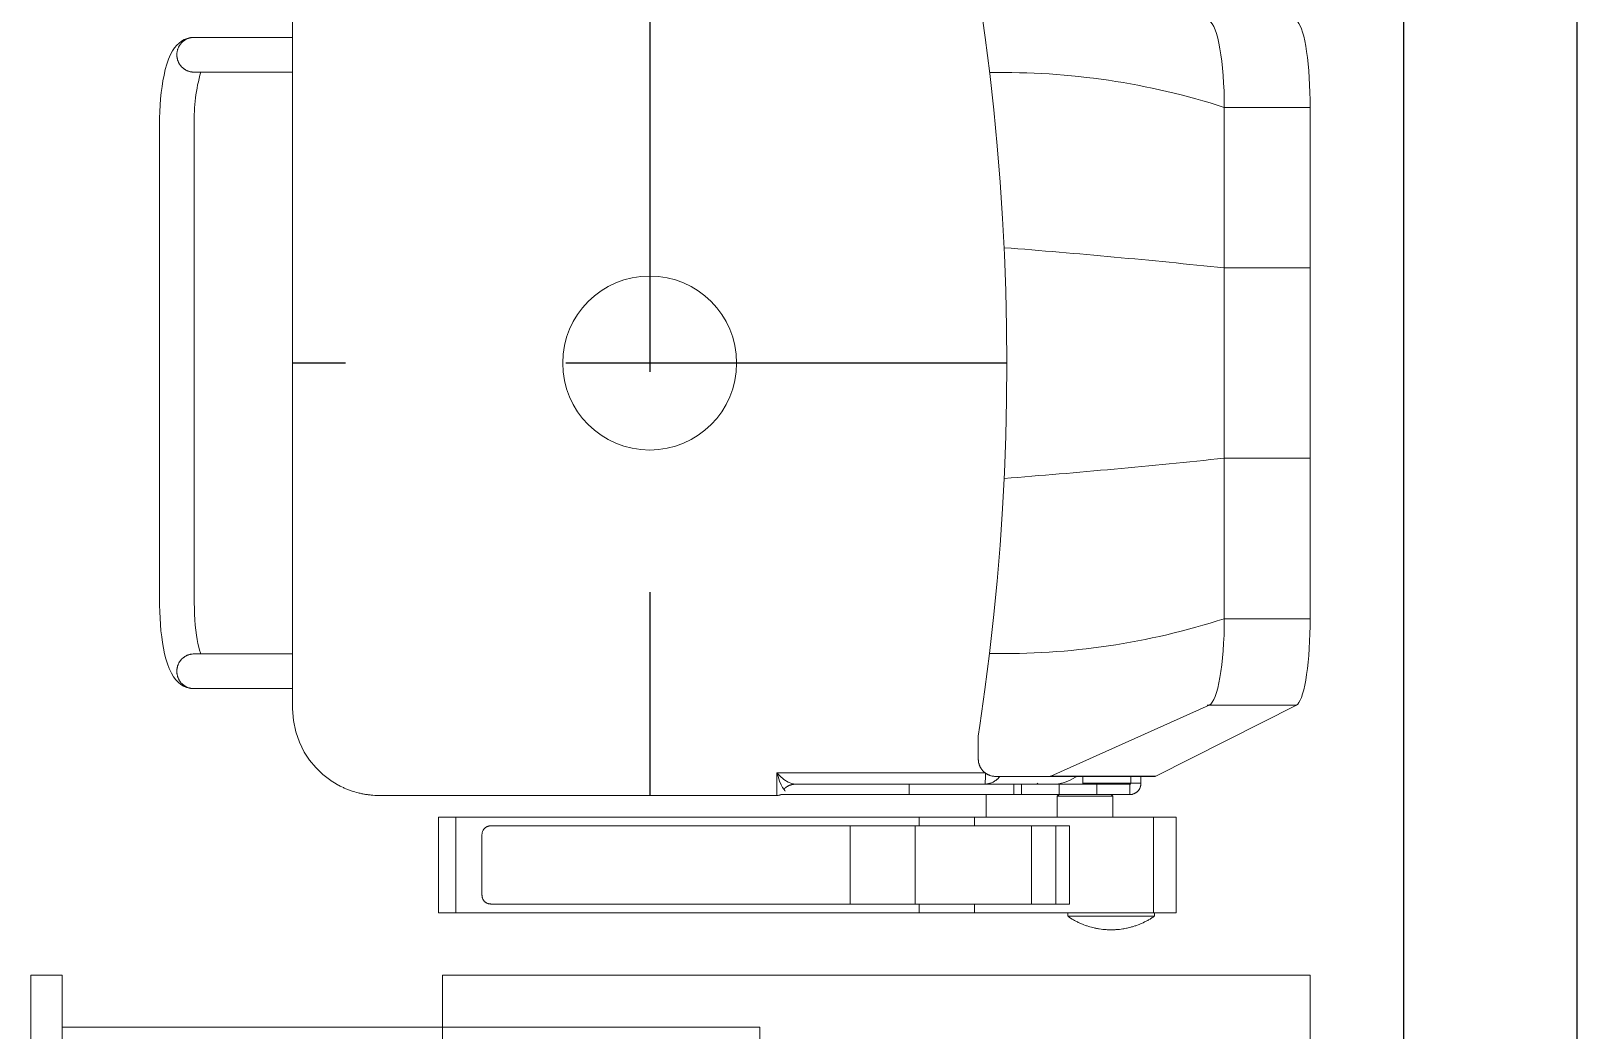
# Model space of a CAD drawing. Header units: millimetres. Extents: x 2137169 to 2150308, y 32445 to 49633.
# Drawn here: x 2143145 to 2144036, y 45721 to 46296 of the extents above; entities that cross this region are included whole.
import ezdxf

# ---------------------------------------------------------------- set-up
doc = ezdxf.new("R2010")
doc.units = ezdxf.units.MM
doc.header["$LTSCALE"] = 40
doc.linetypes.add('HIDDEN', pattern=[9.524999999999995, 6.349999999999998, -3.174999999999998])
for name, color, linetype, lineweight in [('LENS-FURNITURE', 13, 'Continuous', 9), ('LENS-PARTITION', 21, 'Continuous', 25), ('LK-FURNITURE', 13, 'Continuous', 9)]:
    doc.layers.add(name, color=color, linetype=linetype, lineweight=lineweight)

# ---------------------------------------------------------------- blocks, each defined once
blk = doc.blocks.new('TRIAL SET CABINET 633x500')
blk.add_circle((0, 0), 50.09224864585668)
at = {"layer": 'LENS-FURNITURE'}
blk.add_lwpolyline([(119.4230440827086, -352.4817388160154), (119.4230440827086, -985.4817388160156), (-380.5769559172913, -985.4817388160156), (-380.5769559172913, -352.4817388160154)], close=True, dxfattribs=at)
at = {"layer": 'LENS-FURNITURE', "color": 146, "true_color": 0x105689}
for points in [[(338.5359051078558, -352.4817388160154), (338.5359051078558, -985.4817388160156), (356.5359051078559, -985.4817388160156), (356.5359051078559, -352.4817388160154)], [(-63.4640948921442, -382.4817388160154), (-63.4640948921442, -394.4817388160154), (338.5359051078558, -394.4817388160154), (338.5359051078558, -382.4817388160154)]]:
    blk.add_lwpolyline(points, close=True, dxfattribs=at)
blk = doc.blocks.new('CHAIR UNIT')
at = {"layer": 'Defpoints', "linetype": 'HIDDEN'}
for p, q in [((0, 205.7260339055501), (0, -205.7260339055793)), ((-249.0004958324135, -2.91038e-11), (249.0004958324135, -2.91038e-11))]:
    blk.add_line(p, q, dxfattribs=at)
at = {"layer": 'LENS-FURNITURE'}
for points in [[(-147.1943452823906, 331.1256455461554), (-147.1943452823906, 380.5769559177861), (-151.5496397707611, 380.5495641275193), (-155.868411893025, 380.4491275675247), (-160.1324005834758, 380.2847768315114), (-164.2868219334632, 380.0565119194216), (-168.3225455321371, 379.7643328331469), (-172.1939183576032, 379.417370168172), (-175.8644182831049, 379.0064933290123), (-179.324914181605, 378.5499635048618), (-182.5480148121714, 378.0386501038447), (-185.4880669172853, 377.4725531241856), (-188.1450704988092, 376.8790643542597), (-190.491633602418, 376.2399226048728), (-192.5003649890422, 375.56425846598), (-194.1712641799822, 374.8612025405455), (-195.4860701132566, 374.1398854184954), (-196.4265212463215, 373.4003071072802), (-197.001748945564, 372.6515981986886), (-197.001748945564, 322.3967953379323)], [(-147.1943452823906, 380.5769559177861), (147.2308676522225, 380.5769559177861)], [(-54.7606068085879, 331.1256455461554), (-54.7606068085879, 380.5769559177861)], [(54.79712917841972, 331.1256455461554), (54.79712917841972, 380.5769559177861)], [(197.0474022049457, 322.3967953379323), (197.0474022049457, 372.6515981986886), (196.4721745047718, 373.4003071072802), (195.531722895801, 374.1398854184954), (194.2169169615954, 374.8612025405455), (192.546018009074, 375.56425846598), (190.5372868617996, 376.2399226048728), (188.1907232813537, 376.8790643542597), (185.5337199382484, 377.4725531241856), (182.5936678322032, 378.0386501038447), (179.3705674409866, 378.5499635048618), (175.9100713040679, 379.0064933290123), (172.2304407265037, 379.417370168172), (168.3681985521689, 379.7643328331469), (164.3324747160077, 380.0565119194216), (160.1780536044389, 380.2847768315114), (155.9140649139881, 380.4491275675247), (151.5952930301428, 380.5495641275193), (147.2308676522225, 380.5769559177861), (147.2308676522225, 331.1256455461554)], [(147.2308676522225, 331.1256455461554), (-147.1943452823906, 331.1256455461554)], [(196.9560961686075, 321.200687206263), (197.0108795994893, 321.6754782196076), (197.0291409026831, 321.9220043245877)], [(197.0474022049457, 322.3967953379323), (237.8246457614005, 231.2460509821831)], [(316.4938649134711, 290.3940547816455), (316.4938649134711, 303.3868935330538), (261.500282490626, 303.3868935330538), (261.500282490626, 290.3940547816455), (316.4938649134711, 290.3940547816455), (316.4938649134711, 187.2091843059752)], [(238.0163882486522, 230.1686405996735), (238.0163882486522, 230.4151667065162), (238.0163882486522, 290.9418905702769), (238.0163882486522, 291.0423271302425), (238.0072578350082, 291.1427636920707), (237.9889965318144, 291.2432002520654), (237.9707352295518, 291.3345062183798), (237.9433435136452, 291.4258121809981), (237.9068211466074, 291.5262487428263), (237.8702987795696, 291.6175547091407), (237.8246457614005, 291.699730076245)], [(261.500282490626, 290.3940547816455), (261.500282490626, 187.2091843059752)], [(316.4938649134711, 240.8879608331772), (318.4934654096141, 240.8879608331772), (318.7856445852667, 241.2988376741996), (319.0686931088567, 241.7188451107068), (319.6165286172182, 242.5771211766696), (320.1461032982916, 243.4353972426034), (320.6574166771023, 244.3119345014566), (320.9039428345858, 244.7593337282597), (321.1504689911381, 245.1976023576863), (321.3878644965589, 245.6450015844894), (321.6161293517798, 246.1015314068063), (321.8443944435567, 246.5489306317177), (322.063528646715, 247.0054604558973), (322.2826630882919, 247.4711208718654), (322.4926666393876, 247.927650696045), (322.7026704298332, 248.3933111157385), (322.9035433297977, 248.8589715354319), (323.095286055468, 249.3246319532627), (323.2870285427198, 249.79942296847), (323.4696406163275, 250.2650833881635), (323.8166032247245, 251.214665418549), (323.9900844087824, 251.6985870292992), (324.1453045289964, 252.1733780463692), (324.4557447684929, 253.1412212678115), (324.6018344759941, 253.6342734777718), (324.8757521100342, 254.6021167010767), (325.0035807527603, 255.0951689073118), (325.2409760206938, 256.0812733253697), (325.3505433602259, 256.5743255334673), (325.4509798102081, 257.0765083389415), (325.5514164986089, 257.5695605470392), (325.6518529485911, 258.0717433525133), (325.7340283347294, 258.564795560611), (325.8162037208677, 259.0669783642224), (325.962293189019, 260.0713439733081), (326.0901215933263, 261.0757095842564), (326.1357746114954, 261.5778923878679), (326.1905580433086, 262.0892057888559), (326.2636027773841, 263.0935713998333), (326.2909949701279, 263.6048848008213), (326.3183866860345, 264.1070676062954), (326.3366477508098, 264.6183810072835), (326.3457784019411, 265.1205638090323), (326.3549088146537, 265.6318772118829), (326.3549088146537, 266.1340600154945), (326.3457784019411, 266.6453734164825), (326.3366477508098, 267.1475562219566), (326.3183866860345, 267.6588696229737), (326.2909949701279, 268.1610524284188), (326.2636027773841, 268.6723658294359), (326.1905580433086, 269.6767314403842), (326.1357746114954, 270.1880448413722), (326.0901215933263, 270.6902276449837), (325.962293189019, 271.6945932540693), (325.8162037208677, 272.698958863155), (325.7340283347294, 273.2011416686291), (325.6518529485911, 273.6941938767559), (325.4509798102081, 274.6985594877042), (325.3505433602259, 275.1916116958018), (325.2409760206938, 275.6846639020368), (325.0035807527603, 276.6707683200948), (324.8757521100342, 277.1638205281925), (324.7387935314328, 277.6477421407762), (324.6018344759941, 278.1407943488739), (324.4557447684929, 278.6247159614577), (324.1453045289964, 279.5925591829), (323.9900844087824, 280.06735019997), (323.8166032247245, 280.5512718106911), (323.4696406163275, 281.5008538411057), (323.2870285427198, 281.975644856313), (322.9035433297977, 282.9069656938082), (322.7026704298332, 283.3726261135016), (322.2826630882919, 284.3039469510259), (321.8443944435567, 285.2170065975224), (321.6161293517798, 285.6644058224629), (321.3878644965589, 286.1209356447798), (321.1504689911381, 286.5683348697203), (320.9039428345858, 287.0157340965234), (320.6574166771023, 287.4540027277835), (320.1461032982916, 288.3305399866367), (319.8813160769641, 288.7596780186868), (319.6165286172182, 289.1979466499762), (319.3426109822467, 289.6179540846206), (319.0686931088567, 290.0470921166707), (318.7856445852667, 290.4670995550696), (318.4934654096141, 290.8871069916058), (316.4938649134711, 290.8871069916058)], [(318.4934654096141, 290.8871069916058), (318.4934654096141, 240.8879608331772)], [(248.4983131065965, 276.6798989156086), (248.4709211522713, 277.2551264926442), (248.4435294363648, 277.4468690189534), (248.4161377204582, 277.6294809478859), (248.3887460045516, 277.8212234723032), (248.3522233990953, 278.0038354012358), (248.3065703809261, 278.1955779275449), (248.1422196086496, 278.743413712451), (248.0783055257052, 278.9260256413836), (247.9322160575539, 279.2729883082211), (247.8500406723469, 279.4464696397481), (247.758734873496, 279.6199509731668), (247.6674288362265, 279.7843017092091), (247.5761227989569, 279.9577830407361), (247.4756861105561, 280.1130031812645), (247.3661192469299, 280.2773539173068), (247.1469845678657, 280.5877941964718), (247.0282870531082, 280.7338837396237), (246.9004586488008, 280.8799732846091), (246.7726302444935, 281.0169322285219), (246.6448020786047, 281.1630217716447), (246.5078430231661, 281.2908501237689), (246.0695743784309, 281.6743351744953), (245.9234846718609, 281.7839023318665), (245.7682647900656, 281.9026000847225), (245.6130444314331, 282.0121672420937), (245.2843431271613, 282.2130403639167), (245.119992355816, 282.304346330231), (244.9465109333396, 282.3956522928201), (244.7730297483504, 282.4778276617871), (244.426067141816, 282.6239172049099), (244.243455067277, 282.6969619765005), (244.0699736438692, 282.7608761506854), (243.8873615702614, 282.8156597312191), (243.6956193214282, 282.8704433080275), (243.5130072478205, 282.9160962912137), (243.3303954117, 282.9526186751318), (243.1386529244483, 282.9891410627752), (242.9469104371965, 283.016532853042), (242.7642983626574, 283.0439246414462), (242.5725558754057, 283.0621858343365), (242.1890709009022, 283.0804470272269), (241.9973284136504, 283.0804470272269), (241.9973284136504, 277.1729511237063), (238.0163882486522, 277.1729511237063)], [(241.9973284136504, 283.0804470272269), (238.0163882486522, 283.0804470272269)], [(242.49951114133, 249.2972401629959), (242.4355970583856, 249.461590899009), (242.3990744529292, 249.5072438821662), (242.3808131497353, 249.5163744777092), (242.3808131497353, 249.5255050731939), (242.2073319656774, 249.6076804421609), (241.9973284136504, 249.6076804421609), (241.9973284136504, 277.1729511237063), (242.0521118454635, 277.1729511237063), (242.097764864564, 277.1638205281925), (242.1525485347956, 277.1455593353021), (242.2438545711338, 277.1090369495214), (242.2895075902343, 277.0816451610881), (242.3260297188535, 277.0451227734447), (242.3716827370226, 277.008600387664), (242.3990744529292, 276.9720780018833), (242.4538583606481, 276.8807720374316), (242.4721191879362, 276.8351190561079), (242.481250077486, 276.7803354774369), (242.4903804901987, 276.7346824961423), (242.49951114133, 276.6798989156086)], [(242.49951114133, 257.6517359141144), (242.49951114133, 276.6798989156086), (248.4983131065965, 276.6798989156086), (248.4983131065965, 257.6517359141144)], [(261.500282490626, 266.8827689259487), (249.4935479089618, 266.8827689259487), (248.4983131065965, 265.887533912377)], [(249.4935479089618, 266.8827689259487), (249.4935479089618, 234.8800283696619)], [(238.0163882486522, 249.5346356705995), (239.3494554832578, 249.5528968653525), (241.9973284136504, 249.6076804421609)], [(238.0163882486522, 246.0558784236201), (238.5277016274631, 245.4076060768566), (240.2442538365722, 242.3762480548467), (241.5042763389647, 239.0527109465329), (242.2438545711338, 235.6378678737674), (242.49951114133, 232.0769352578791), (242.49951114133, 193.2353779623809), (242.49951114133, 83.9969220382045), (242.1708095986396, 81.9151460484427), (241.24861953035, 79.76032528525684), (239.7146791554987, 77.4046314021107), (237.6968173570931, 75.04893751713098), (235.9985264493153, 73.35064657812472), (236.0259181652218, 73.35977717363856), (236.4276644419879, 73.47847492835717), (238.071171679534, 73.9806577338313), (240.6825224813074, 74.86632558819838), (242.8099513817579, 75.72460165416123), (244.4169362522662, 76.54635533617692), (245.4578243121505, 77.29506424476858), (245.293473539874, 77.45028438343434), (245.1291230078787, 77.61463511944748), (244.8186827674508, 77.94333659339462), (244.5265035917981, 78.29029925834038), (244.3804141227156, 78.47291118727298), (244.243455067277, 78.65552311620557), (244.1156266629696, 78.83813504513819), (243.8599698543549, 79.22162009400198), (243.7504029916599, 79.42249321582494), (243.6317050000653, 79.62336633951053), (243.5221378989518, 79.82423946133349), (243.4217012096196, 80.02511258312734), (243.3303954117, 80.23511630046414), (243.2299587223679, 80.4359894222871), (243.1477835755795, 80.65512373886305), (243.0656081903726, 80.86512745619984), (242.9925634562969, 81.08426177091314), (242.9195187212899, 81.29426548822084), (242.791690078564, 81.73253411951009), (242.7369066476822, 81.96079902973727), (242.6912536285818, 82.17993334445055), (242.6456006094813, 82.40819825654035), (242.6090782433748, 82.62733257125365), (242.5725558754057, 82.85559748148079), (242.5451641604304, 83.0838623935706), (242.5086417924613, 83.54039221588754), (242.49951114133, 83.76865712797735), (242.49951114133, 83.9969220382045)], [(311.4994284026325, 187.2091843059752), (311.4994284026325, 241.8466734609683), (266.4947185236961, 241.8466734609683), (266.4947185236961, 187.2091843059752)], [(242.49951114133, 214.3087945678271), (242.49951114133, 209.7617575375771), (248.4983131065965, 209.7617575375771), (248.4983131065965, 214.3087945678271), (242.49951114133, 214.3087945678271), (242.49951114133, 235.9026551716379)], [(248.4983131065965, 214.3087945678271), (248.4983131065965, 235.9026551716379)], [(248.4983131065965, 235.8843939806102), (249.4935479089618, 234.8800283696619), (261.500282490626, 234.8800283696619)], [(311.4994284026325, 234.0126217063517), (266.4947185236961, 234.0126217063517)], [(241.9973284136504, 223.7041783138411), (242.1890709009022, 223.4485216152098), (242.3534214347601, 223.2019955102296), (242.4629887742922, 222.9554694071121), (242.49951114133, 222.6998127047555)], [(311.4994284026325, 220.0336785424442), (266.4947185236961, 220.0336785424442)], [(-214.8703261986375, 189.364005069161), (-208.0771623300389, 190.3592400808701), (-187.3689696602523, 193.2901615410519), (-166.6242546243593, 195.919773319445), (-145.8430172204971, 198.2389448168105), (-125.0252572111785, 200.2476760368445), (-104.1709748348221, 201.9459669739881), (-83.30756180733442, 203.3429482312058), (-62.41675754077732, 204.4203586137155), (-41.51682190690189, 205.1964593107113), (-20.59862544760107, 205.652989134891), (0.3195710116997361, 205.8082092735567), (21.22863681986928, 205.6438585375145), (42.14683327917009, 205.178198117821), (63.04676843620836, 204.3929668253113), (83.93757317960262, 203.3064258454251), (104.8009862070903, 201.9094445900701), (125.6461376938969, 200.1928924563108), (146.4638977032155, 198.1750306425965), (167.2451351061463, 195.846728546021), (187.9898503813892, 193.2171167694905), (208.6980430502444, 190.2679341164184), (214.9342405218631, 189.364005069161)], [(242.49951114133, 149.4724291795573), (242.49951114133, 209.7617575375771)], [(248.4983131065965, 149.4724291795573), (248.4983131065965, 209.7617575375771)], [(214.9342405218631, 189.364005069161), (228.018385052681, 189.364005069161), (228.2649112101644, 189.364005069161), (228.5023067155853, 189.3731356646749), (228.7397024594247, 189.3913968575652), (228.9862283784896, 189.4096580504556), (229.4610193902627, 189.464441627264), (229.6984148956835, 189.5009640130738), (229.9358104020357, 189.5466169980936), (230.6479969192296, 189.7109677341068), (230.8762620110065, 189.7748819083208), (231.1136572789401, 189.8479266780196), (231.3419223716483, 189.9301020469575), (231.5610565748066, 190.0122774140618), (231.7893214290962, 190.1035833803762), (232.0084558706731, 190.1948893429944), (232.2367207240313, 190.2953259048226), (232.446724514477, 190.3957624666509), (232.6658587176353, 190.5053296240221), (233.0858660591766, 190.7427251316256), (233.2958698496223, 190.8705534818581), (233.4967429880053, 190.9983818321198), (233.8984892647713, 191.2722997255041), (234.2819744776934, 191.5644788117788), (234.6471983874216, 191.8749190909439), (234.8298102235422, 192.039269826986), (235.0032914076, 192.2036205630283), (235.1767725925892, 192.3771018964471), (235.3411236014217, 192.5505832279741), (235.5054743736982, 192.7331951569067), (235.8159146141261, 193.0984190147719), (236.1080937888473, 193.4819040654984), (236.3820116622374, 193.8836503110069), (236.5098398281261, 194.0845234328299), (236.6376682324335, 194.2945271501376), (236.8750637378544, 194.7145345885365), (236.9846310783178, 194.9336689013871), (237.0850675273687, 195.1436726205866), (237.1855039782822, 195.3719375308136), (237.2768100146204, 195.5910718473896), (237.3681158144027, 195.8193367576168), (237.4502914380282, 196.0384710723301), (237.5324665848166, 196.2758665799046), (237.6055113198236, 196.5041314919945), (237.6694256402552, 196.7323964022216), (237.8337764125317, 197.4445829250617), (237.8794291922822, 197.6819784344989), (237.9159517977387, 197.9193739402399), (237.9707352295518, 198.3941649573098), (237.9889965318144, 198.6406910604273), (238.0072578350082, 198.878086568031), (238.0163882486522, 199.1154820756346), (238.0163882486522, 199.3620081787521), (238.0163882486522, 199.4624447406095)], [(261.500282490626, 193.9840868709725), (248.4983131065965, 193.9840868709725)], [(261.500282490626, 155.3799250812444), (261.500282490626, 187.2091843059752), (266.4947185236961, 187.2091843059752), (266.4947185236961, 155.3799250812444)], [(316.4938649134711, 155.3799250812444), (316.4938649134711, -111.6078457020048), (261.500282490626, -111.6078457020048), (261.500282490626, -121.6149794108642), (316.4938649134711, -121.6149794108642), (316.4938649134711, -111.6078457020048)], [(261.500282490626, -111.6078457020048), (261.500282490626, 155.3799250812444), (266.4947185236961, 155.3799250812444), (266.4947185236961, -91.61183947909738), (266.5038491748273, -91.7853208106244), (266.5129798268899, -91.94967154666664), (266.5221104780212, -92.12315288008541), (266.5403715427965, -92.29663421161241), (266.5677634961903, -92.46098494765465), (266.6042856257409, -92.6253356836969), (266.6408082311973, -92.79881701711562), (266.7321142684668, -93.12751848917105), (266.7868977002799, -93.28273862969942), (266.8416811311618, -93.44708936571259), (266.9147258661687, -93.60230950251572), (266.9786401875317, -93.7575296430441), (267.0608155727387, -93.91274978354342), (267.1429909579456, -94.0588393266953), (267.2251663440838, -94.2140594671946), (267.3164723813534, -94.35101841297), (267.4077784176916, -94.4971079561219), (267.5173452813178, -94.6340669018682), (267.6177819697187, -94.77102584950626), (267.7273493092506, -94.89885419973871), (267.8460470624268, -95.02668255186293), (268.0834423303604, -95.2640780576039), (268.2112707346679, -95.3827758123225), (268.3390991389751, -95.49234296783106), (268.6130170114338, -95.69321608965402), (268.7591064795852, -95.79365265148226), (268.8960655350238, -95.88495861779666), (269.0421550041065, -95.967133984901), (269.3525954829529, -96.13148472091417), (269.8182558426633, -96.32322724536058), (269.9826063755899, -96.37801082403166), (270.3113079182803, -96.46931678851251), (270.4756586905569, -96.50583917429321), (270.6491401130334, -96.54236156007391), (270.8134908843785, -96.56062275482692), (270.9869720693678, -96.58801454323113), (271.151322601363, -96.5971451406076), (271.4982854472473, -96.61540633352708), (306.4958617184311, -96.61540633352708), (306.6693431409076, -96.60627573612146), (306.8336939122528, -96.5971451406076), (307.007175097242, -96.58801454323113), (307.1806565197185, -96.56062275482692), (307.3450072910637, -96.54236156007391), (307.5093578239903, -96.50583917429321), (307.6828390080482, -96.46931678851251), (308.0115405507386, -96.37801082403166), (308.1667606718838, -96.32322724536058), (308.3311114422977, -96.25931307117573), (308.6415519211441, -96.13148472091417), (308.7967718029395, -96.0493093538389), (308.9428615104406, -95.967133984901), (309.0980816297233, -95.88495861779666), (309.2350404467434, -95.79365265148226), (309.3811301542446, -95.69321608965402), (309.6550480276346, -95.49234296783106), (309.782876431942, -95.3827758123225), (309.9107045978308, -95.2640780576039), (310.1481003407389, -95.02668255186293), (310.266798093915, -94.89885419973871), (310.3763651959598, -94.77102584950626), (310.5772380959243, -94.4971079561219), (310.6776750227437, -94.35101841297), (310.7689808215946, -94.2140594671946), (310.8511562068015, -94.0588393266953), (310.9333315929398, -93.91274978354342), (311.0155067406595, -93.7575296430441), (311.1433353833854, -93.44708936571259), (311.2072492279112, -93.28273862969942), (311.2620331356302, -93.12751848917105), (311.3533389344811, -92.79881701711562), (311.389861301519, -92.6253356836969), (311.4263836685568, -92.46098494765465), (311.4537756228819, -92.29663421161241), (311.4720366876572, -92.12315288008541), (311.4811673387885, -91.94967154666664), (311.4902979899198, -91.7853208106244), (311.4994284026325, -91.61183947909738), (311.4994284026325, 155.3799250812444)], [(311.4994284026325, 152.8964028478367), (266.4947185236961, 152.8964028478367)], [(248.4983131065965, 75.64242628705688), (248.4983131065965, 149.4724291795573), (242.49951114133, 149.4724291795573), (242.49951114133, 83.8234407066484)], [(311.4994284026325, 115.4518268077227), (266.4947185236961, 115.4518268077227)], [(246.5352347390726, 78.08942613651745), (246.1791414804757, 77.8702918199706), (245.4578243121505, 77.29506424476858)], [(248.4983131065965, 75.66981807732373), (248.6900555938482, 75.17676586922607), (248.7357086120173, 75.00328453583644), (248.7904920428992, 74.83893379979416), (248.8270146492869, 74.66545246637544), (248.8726674299687, 74.49197113484843), (248.9548428151756, 73.97152713645481), (248.9731041174382, 73.7980458049278), (248.9913651822135, 73.45108313995297), (249.0004958333448, 73.26847121102037), (249.0004958333448, -155.7268877471797)], [(249.0004958333448, -155.7268877471797), (248.9913651822135, -156.256462341058), (248.9822345301509, -156.7951675323129), (248.9731041174382, -157.3247421280539), (248.9457121640444, -157.8634473174461), (248.9274510992691, -158.4021525068674), (248.8544063642621, -159.4613016964868), (248.8087533470243, -160.000006885879), (248.7631003279239, -160.5295814797864), (248.7083168961108, -161.0591560736648), (248.6535329874605, -161.5978612649195), (248.5804882533848, -162.127435858798), (248.5165741704404, -162.6570104526763), (248.3522233990953, -163.7161596423247), (248.2609173618257, -164.2366036388266), (248.1696115639061, -164.766178232705), (248.0691748745739, -165.295752828446), (247.968738425523, -165.8161968249478), (247.8591713234782, -166.3366408233414), (247.7404735703021, -166.8662154172198), (247.621775817126, -167.3866594137216), (247.4939474128187, -167.8979728165723), (247.2200293019414, -168.9388608114386), (246.9278503647074, -169.9614876134436), (246.7726302444935, -170.4728010144317), (246.4439289402217, -171.4954278145451), (246.2704472793266, -172.0067412173957), (246.0969660952687, -172.5089240210072), (245.9143542591482, -173.0111068264814), (245.7226117718965, -173.5132896319555), (245.5308690462262, -174.0063418400532), (245.3299961462616, -174.5085246455273), (245.1291230078787, -175.001576853625), (244.7091154269874, -175.9876812679577), (244.4899809863418, -176.4716028805414), (244.0334512777627, -177.4394461057091), (243.796056009829, -177.9233677182928), (243.5586602659896, -178.3981587316375), (243.0656081903726, -179.3477407639147), (242.8099513817579, -179.8134011836081), (242.0155897168442, -181.2103824389632), (241.7416716050357, -181.6669122612801), (241.1755745569244, -182.5799719077768), (240.8833956196904, -183.0273711326881), (236.8568024355918, -188.3779006520635), (232.9671683069319, -192.4044936858117), (228.6575268357992, -195.974556897243), (224.0100531708449, -199.0150455166586), (218.3308223355561, -201.8363998194691), (212.3594123255462, -203.8999146163405), (205.821905028075, -205.2603734877485), (199.0378718115389, -205.7260339055793), (198.9922192692756, -205.7260339055793)], [(198.9922192692756, -205.7260339055793), (-199.0013494417071, -205.7260339055793)], [(-187.4967980645596, -205.7077727126889), (-187.4967980645596, -262.7192169455812), (-187.3598392475395, -264.5909892161144), (-186.9215706037357, -266.4536308930256), (-186.2367755640298, -268.1793136222986), (-185.341977449134, -269.7589068065863), (-184.2554363701492, -271.2015410469612), (-182.9862834559753, -272.5163469352119), (-181.5071267522871, -273.7398468590109), (-179.7449217615649, -274.9176938015153), (-177.5992315579206, -276.0772795511293), (-174.9878809954971, -277.2003429131), (-172.0386982373893, -278.2229697169387), (-168.9799483790993, -279.0903763783863), (-165.8298924826085, -279.8208240940876), (-162.5702697243541, -280.4508352498233), (-159.2010796256363, -280.9804098437016), (-155.7223224248737, -281.4278090705047), (-152.1613896004855, -281.783902332827), (-148.5182818667963, -282.0669508217252), (-144.8112595733254, -282.2678239454108), (-141.0677151512354, -282.3865216964332), (-137.497651675716, -282.4230440822138), (137.4976519159972, -282.4230440822138), (139.478991586715, -282.4047828893236), (143.2316666599363, -282.3226075222483), (146.9386887140571, -282.158256786206), (150.6000579893589, -281.9208612786024), (154.1701212264596, -281.5921598065179), (157.6488784272223, -281.1904135629011), (161.0180682875216, -280.7064919521799), (164.259429981932, -280.1403949706582), (167.3638328593224, -279.482992028381), (170.340407570824, -278.7251525205502), (173.1891536395997, -277.848615261697), (175.9283323688432, -276.825988459721), (178.6035970151424, -275.5659661501413), (180.7218955019489, -274.2968132413225), (182.4293172992766, -273.0093991433096), (183.8445596825331, -271.6580708692782), (185.0406676242128, -270.1971754378756), (186.0176413627341, -268.6267128491017), (186.7572195958345, -266.9284219082328), (187.2594025619328, -265.1388250047749), (187.4876676537096, -263.2853139252402), (187.4967980673535, -262.7192169455812), (187.4967980673535, -205.7077727126889)], [(-177.4987948704511, -272.4159103752463), (-177.2613993640988, -272.4250409707602), (-176.7866083532572, -272.4067797797324), (-176.3118173405528, -272.37025739206), (-176.0744220735505, -272.3428656017932), (-175.837026329711, -272.3063432178751), (-175.5996308233589, -272.2606902347179), (-175.3713659700006, -272.2241678507999), (-175.1339704636484, -272.1693842702662), (-174.9057056093588, -272.114600691595), (-174.4491759007796, -271.9867723413336), (-174.2209108080715, -271.9137275697722), (-173.9926459537819, -271.8315522008051), (-173.773511512205, -271.7493768337299), (-173.3352428674698, -271.5667649047973), (-173.1161086652428, -271.4663283429691), (-172.4860975332558, -271.1376268708846), (-172.2760937437415, -271.0189291180286), (-171.8743474669754, -270.7632724175346), (-171.4908624924719, -270.4893545241503), (-171.1073772795498, -270.1971754378756), (-170.9247654434293, -270.0419552973472), (-170.7512842584401, -269.8867351586814), (-170.4043214134872, -269.5580336847633), (-170.0756201092153, -269.2110710198176), (-169.9203999890014, -269.0375896882615), (-169.6099597495049, -268.6723658303963), (-169.4638700420037, -268.4806233040872), (-169.3269109856337, -268.2888807796699), (-169.1899524070322, -268.0880076578469), (-169.0621237643063, -267.8962651334004), (-168.9342953599989, -267.6953920097148), (-168.696899854578, -267.2753845732077), (-168.4777656514197, -266.8553771385341), (-168.3773289630189, -266.6362428219581), (-168.2860229257494, -266.4262391027587), (-168.1947173662484, -266.1979741925315), (-168.1034113280475, -265.9788398759556), (-168.0303663555532, -265.7597055631049), (-167.8842768874019, -265.303175740788), (-167.8203625660389, -265.0749108286982), (-167.7655791342258, -264.8375153210945), (-167.7107957024126, -264.6092504108675), (-167.6651426842436, -264.3718549014302), (-167.6194896660745, -264.1435899912031), (-167.5920979501679, -263.9061944817076), (-167.5555753447115, -263.6687989759957), (-167.5007919128984, -262.9566124531848), (-167.5007919128984, -262.7192169455812), (-167.5007919128984, -205.7260339055793)], [(177.4987951107323, -272.4159103752463), (177.2613993659615, -272.4250409707602), (176.7866085935384, -272.4067797797324), (176.3118175817653, -272.37025739206), (176.0744218379259, -272.3428656017932), (175.8370265699923, -272.3063432178751), (175.5996310645714, -272.2606902347179), (175.3713659718632, -272.2241678507999), (175.1339707039296, -272.1693842702662), (174.9057056121528, -272.114600691595), (174.4491756642237, -271.9867723413336), (174.2209108099341, -271.9137275697722), (173.9926459556445, -271.8315522008051), (173.7735117524862, -271.7493768337299), (173.335243107751, -271.5667649047973), (173.1161089055239, -271.4663283429691), (172.9061048775911, -271.3567611874605), (172.6869706735015, -271.2471940301184), (172.4860975351184, -271.1376268708846), (172.2760937456041, -271.0189291180286), (171.8743477072566, -270.7632724175346), (171.6826052200049, -270.6263134698966), (171.4817318432033, -270.4893545241503), (171.2991200070828, -270.3432649809983), (171.107377519831, -270.1971754378756), (170.9247656837105, -270.0419552973472), (170.7512840228155, -269.8867351586814), (170.4043214153498, -269.5580336847633), (169.9112693397328, -269.0375896882615), (169.7651798706502, -268.8549777593289), (169.609959512949, -268.6723658303963), (169.4638700438663, -268.4806233040872), (169.3269112268463, -268.2888807796699), (169.1899521704763, -268.0880076578469), (169.0621240045875, -267.8962651334004), (168.9342956002801, -267.6953920097148), (168.6969000957906, -267.2753845732077), (168.4777656532824, -266.8553771385341), (168.3773292042315, -266.6362428219581), (168.2768927533179, -266.4262391027587), (168.1947171296924, -266.1979741925315), (168.1034113308415, -265.9788398759556), (168.0303665958345, -265.7597055631049), (167.948190972209, -265.5314406510151), (167.8203628063202, -265.0749108286982), (167.765579374507, -264.8375153210945), (167.7107954667881, -264.6092504108675), (167.6651426870376, -264.3718549014302), (167.619489667937, -264.1435899912031), (167.5829673008993, -263.9061944817076), (167.5555755849926, -263.6687989759957), (167.500791914761, -262.9566124531848), (167.500791914761, -262.7192169455812), (167.500791914761, -205.7260339055793)], [(-187.4967980645596, -262.7192169455812), (-187.4785370007156, -263.1940079589258), (-187.4420143952593, -263.6687989759957), (-187.3689696602523, -264.1435899912031), (-187.3324475325644, -264.3718549014302), (-187.2867945134639, -264.6092504108675), (-187.2320106048137, -264.8375153210945), (-187.1772271730005, -265.0749108286982), (-187.1133128516376, -265.303175740788), (-186.9672233834863, -265.7597055631049), (-186.8941786494105, -265.9788398759556), (-186.8028728505595, -266.1979741925315), (-186.7115668132901, -266.4262391027587), (-186.6202607769519, -266.6362428219581), (-186.5198243260383, -266.8553771385341), (-186.3006898853928, -267.2753845732077), (-186.0632943790406, -267.6953920097148), (-185.9354659747332, -267.8962651334004), (-185.8076378088444, -268.0880076578469), (-185.6706787534058, -268.2888807796699), (-185.5245892852544, -268.4806233040872), (-185.3876304682344, -268.6723658303963), (-185.077189989388, -269.0375896882615), (-184.921969869174, -269.2110710198176), (-184.5932683255523, -269.5580336847633), (-184.246305719018, -269.8867351586814), (-183.881082046777, -270.1971754378756), (-183.6984699731693, -270.3432649809983), (-183.5067274859175, -270.4893545241503), (-183.1232422739267, -270.7632724175346), (-182.7214962346479, -271.0189291180286), (-182.5114924442023, -271.1376268708846), (-181.881481074728, -271.4663283429691), (-181.6623468715697, -271.5667649047973), (-181.2240782268345, -271.7493768337299), (-181.0049440246075, -271.8315522008051), (-180.7766791693866, -271.9137275697722), (-180.5484143160283, -271.9867723413336), (-180.0918843690306, -272.114600691595), (-179.863619275391, -272.1693842702662), (-179.6262240083888, -272.2241678507999), (-179.3979589156806, -272.2606902347179), (-179.160563647747, -272.3063432178751), (-178.9231681432575, -272.3428656017932), (-178.6857723984867, -272.37025739206), (-178.210981387645, -272.4067797797324), (-177.7361903749406, -272.4250409707602), (-177.4987948704511, -272.4159103752463)], [(167.500791914761, -258.6469709286757), (166.8068664623424, -258.8934970336559), (165.3551019504666, -259.3500268541102), (163.5928964838385, -259.8156872738036), (161.5385125558823, -260.281347693468), (159.2193409297615, -260.7287469184084), (156.6536433845758, -261.1396237575682), (153.8688113987445, -261.504847617296), (150.9104982288554, -261.8152878964611), (147.815225765109, -262.0709445969551), (144.6012560240924, -262.2535565258877), (141.3051106594503, -262.3722542806063), (138.1459243502468, -262.4179072619008), (137.4976519159972, -262.4179072619008), (-137.497651675716, -262.4179072619008)], [(177.4987951107323, -272.4159103752463), (177.7361906161532, -272.4250409707602), (178.2109813895076, -272.4067797797324), (178.6857726387679, -272.37025739206), (178.9231679067015, -272.3428656017932), (179.1605634121224, -272.3063432178751), (179.3888285048306, -272.2606902347179), (179.6262240111826, -272.2241678507999), (179.854488864541, -272.1693842702662), (180.0918843708932, -272.114600691595), (180.5484140794724, -271.9867723413336), (180.7766791721806, -271.9137275697722), (180.9958136137575, -271.8315522008051), (181.2240784680471, -271.7493768337299), (181.6623468734324, -271.5667649047973), (181.8814813150093, -271.4663283429691), (182.5114924460649, -271.1376268708846), (182.7123655853793, -271.0189291180286), (182.9223693758249, -270.8911007677671), (183.1141118621453, -270.7632724175346), (183.3149850014597, -270.6263134698966), (183.5067274887115, -270.4893545241503), (183.6984699759631, -270.3432649809983), (183.8810818111524, -270.1971754378756), (184.2463057208805, -269.8867351586814), (184.5932685667649, -269.5580336847633), (184.9219698710367, -269.2110710198176), (185.0771899912506, -269.0375896882615), (185.2324103489518, -268.8549777593289), (185.3784998189658, -268.6723658303963), (185.6706787552684, -268.2888807796699), (185.8076375722885, -268.0880076578469), (185.9354662150144, -267.8962651334004), (186.0632943809032, -267.6953920097148), (186.300690125674, -267.2753845732077), (186.519824327901, -266.8553771385341), (186.6202607788145, -266.6362428219581), (186.7115668151527, -266.4262391027587), (186.802872614935, -266.1979741925315), (186.9672233853489, -265.7597055631049), (187.11331309285, -265.303175740788), (187.1772274142131, -265.0749108286982), (187.2320108450949, -264.8375153210945), (187.286794276908, -264.6092504108675), (187.3324472960084, -264.3718549014302), (187.3689699014649, -264.1435899912031), (187.405492030084, -263.9061944817076), (187.4602757003158, -263.431403468363), (187.4785370025783, -263.1940079589258), (187.4967980673535, -262.7192169455812)]]:
    blk.add_lwpolyline(points, dxfattribs=at)
for points in [[(238.0163882486522, 199.407661163772), (238.0163882486522, 199.4624447406095), (238.0255186613649, 230.4151667065162, 0.1070548578999295), (237.8246457614005, 231.2460509821831), (237.8246457614005, 291.699730076245), (197.0474022049457, 372.6515981986886)], [(235.9985264493153, 193.4910346647375, -0.0268683223407803), (242.49951114133, 193.2353779623809), (242.481250077486, 193.4910346647375), (242.4629887742922, 193.737560767855), (242.4082053434104, 194.248874168843), (242.3716827370226, 194.4954002719605), (242.3260297188535, 194.7510569743172), (242.2803767006844, 194.9975830774347), (242.2255932688713, 195.2441091824148), (242.1708095986396, 195.4997658810462), (242.1068955156952, 195.7371613905125), (242.033850543201, 195.98368749363), (241.9516753954813, 196.2302135967475), (241.8786306614056, 196.4676091062138), (241.6960185877979, 196.9424001195584), (241.4951454484835, 197.4171911366284), (241.2760112453252, 197.8737209589453), (241.1573134921491, 198.1019858691725), (240.901656921953, 198.5402545004617), (240.7646978665143, 198.759388815175), (240.6277388110757, 198.9693925325118), (240.3355596354231, 199.3893999708816), (240.1894701663405, 199.5902730927046), (240.0251196343452, 199.7911462126649), (239.8698992757127, 199.982888738974), (239.6964180916548, 200.1837618607969), (239.5320670809597, 200.3663737897296), (239.3585858969018, 200.5581163141469), (239.1759740617126, 200.7315976475656), (238.9933619871736, 200.9142095764982), (238.8016194999218, 201.0876909080543), (238.4181345254183, 201.4163923801098), (238.0163882486522, 201.7268326611374)], [(249.0004958333448, 73.27760180656333, 0.0042774242368321), (235.9985264493153, 73.35064657812472), (235.9985264493153, 193.3358145242091)]]:
    blk.add_lwpolyline(points, format="xyb", dxfattribs=at)
for points in [[(248.4983131065965, 257.6517359141144), (242.49951114133, 257.6517359141144), (242.49951114133, 235.9026551716379), (248.4983131065965, 235.9026551716379)], [(316.4938649134711, 187.2091843059752), (311.4994284026325, 187.2091843059752), (311.4994284026325, 155.3799250812444), (316.4938649134711, 155.3799250812444)]]:
    blk.add_lwpolyline(points, close=True, dxfattribs=at)
for centre, radius, start, end in [((247.3437575539574, 203.6344618745788), 414.6255135707222, 162.0922615221591, 181.0762253569658), ((4674.921226616947, -167.4734586097474), 4755.890170314926, 173.9821536600701, 175.5168892674016), ((-4674.884704247117, -167.4734586097474), 4755.890170314926, 4.48311073259838, 6.017846339929849), ((-247.3072351841256, 203.6344618745788), 414.6255135707222, 358.9237746430342, 17.90773847784086), ((-140.3767430530861, -164.0809483822668), 98.37909659551364, 253.9957013946063, 271.6770160365166)]:
    blk.add_arc(centre, radius, start, end, dxfattribs=at)
for points in [[(-147.185214869678, 331.1256455461554), (-173.1104475129396, 331.1268626547827), (-194.7351094987243, 327.3390411077707), (-196.9946135012433, 322.4022024771257)], [(197.0474022049457, 322.4059259353089), (194.7886019721627, 327.3390411077707), (173.1639402247965, 331.1268626547827), (147.2390387244522, 331.1268626547827)]]:
    blk.add_open_spline(points, degree=3, dxfattribs=at)

msp = doc.modelspace()

# ---------------------------------------------------------------- linework, layer by layer
at = {"layer": 'LENS-PARTITION'}
msp.add_lwpolyline([(2143935.591679964, 44979.93888976789), (2144035.591679964, 44979.93888976789), (2144035.591679964, 46579.93888976789), (2143935.591679964, 46579.93888976789)], close=True, dxfattribs=at)

# ---------------------------------------------------------------- block references
at = {"layer": 'LENS-FURNITURE', "xscale": -1}
msp.add_blockref('TRIAL SET CABINET 633x500', (2143501.196683232, 46104.93888976789), dxfattribs=at)
at = {"layer": 'LK-FURNITURE', "rotation": 270}
msp.add_blockref('CHAIR UNIT', (2143501.196683232, 46104.93888976789), dxfattribs=at)

doc.saveas('drawing.dxf')
